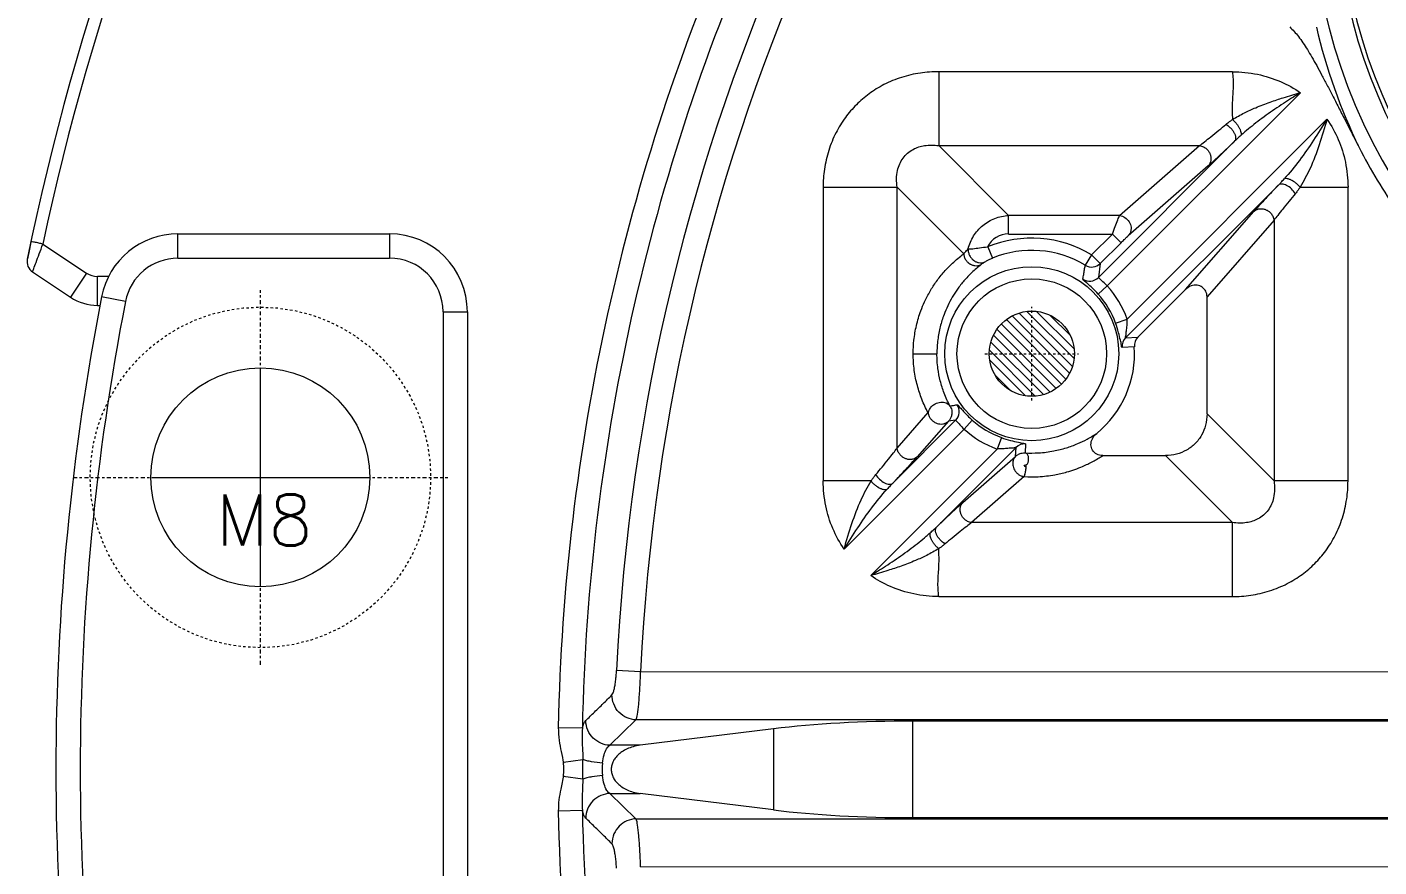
# Model space of a CAD drawing. Header units: millimetres. Extents: x 2432 to 4206, y 1282 to 1824.
# Drawn here: x 2700.6 to 2756.2, y 1562.5 to 1597 of the extents above; entities that cross this region are included whole.
import ezdxf

# ---------------------------------------------------------------- set-up
doc = ezdxf.new("R2010")
doc.units = ezdxf.units.MM
doc.linetypes.add('CENTER', pattern=[0.6, 0.375, -0.075, 0.075, -0.075])
doc.linetypes.add('HIDDEN', pattern=[0.2, 0.1, -0.1])
for name, color, linetype, lineweight in [('core', 7, 'Continuous', 20), ('insert', 85, 'Continuous', 20), ('screw', 33, 'Continuous', 13)]:
    doc.layers.add(name, color=color, linetype=linetype, lineweight=lineweight)
doc.styles.add('TXT', font='txt.shx', dxfattribs={"bigfont": 'gbcbig.shx'})

# ---------------------------------------------------------------- blocks, each defined once
blk = doc.blocks.new('insert_cir_3.5')
at = {"layer": 'insert'}
h = blk.add_hatch(dxfattribs=at)
h.set_pattern_fill('_ANSI31', color=123, scale=0.0875, angle=90, style=0)
h.set_pattern_definition([(135, (-3527.1127, 221.18007), (-0.196443103, -0.196443103), [])])
h.paths.add_polyline_path([(-1.75, 0, 1), (1.75, 0, 1)])
at = {"layer": 'insert', "color": 1, "linetype": 'CENTER', "ltscale": 0.108846}
for p, q in [((0, -1.925), (0, 1.925)), ((-1.925, 0), (1.925, 0))]:
    blk.add_line(p, q, dxfattribs=at)
at = {"layer": 'insert'}
blk.add_circle((0, 0), 1.75, dxfattribs=at)
blk = doc.blocks.new('screw_m8_i')
at = {"layer": 'screw', "color": 1, "linetype": 'CENTER', "ltscale": 0.435384}
for p, q in [((0, -7.7), (0, 7.7)), ((-7.7, 0), (7.7, 0))]:
    blk.add_line(p, q, dxfattribs=at)
at = {"layer": 'screw', "color": 8, "linetype": 'HIDDEN', "ltscale": 0.435384}
blk.add_circle((0, 0), 7, dxfattribs=at)
at = {"layer": 'screw'}
blk.add_circle((0, 0), 4.5, dxfattribs=at)
at = {"layer": 'screw', "color": 6, "style": 'TXT'}
blk.add_text('M8', height=2.1, dxfattribs=at).set_placement((-1.82, -2.8))

msp = doc.modelspace()

# ---------------------------------------------------------------- linework, layer by layer
at = {"layer": 'core'}
for p, q in [((2738.121, 1595.165), (2738.121, 1592.124)), ((2750.193, 1595.165), (2738.121, 1595.165)), ((2752.99, 1594.3), (2745.048, 1586.359)), ((2745.865, 1584.996), (2754.08, 1593.211)), ((2750.284, 1592.306), (2744.682, 1586.703)), ((2738.121, 1592.124), (2740.994, 1589.251)), ((2738.121, 1592.124), (2748.842, 1592.124)), ((2745.557, 1589.252), (2748.842, 1592.124)), ((2749.197, 1591.294), (2745.912, 1588.421)), ((2745.801, 1584.221), (2752.085, 1590.505)), ((2733.37, 1590.414), (2733.37, 1578.342)), ((2733.37, 1590.414), (2736.411, 1590.414)), ((2736.411, 1579.693), (2736.411, 1590.414)), ((2739.147, 1587.678), (2736.411, 1590.414)), ((2752.976, 1590.414), (2754.945, 1590.414)), ((2754.945, 1578.342), (2754.945, 1590.414)), ((2748.268, 1586.21), (2751.074, 1589.418)), ((2745.557, 1589.252), (2740.994, 1589.252)), ((2740.994, 1588.499), (2740.994, 1589.251)), ((2751.904, 1589.063), (2749.149, 1585.912)), ((2751.904, 1589.063), (2751.904, 1578.342)), ((2706.85, 1587.499), (2706.85, 1588.499)), ((2706.85, 1588.499), (2715.545, 1588.499)), ((2715.545, 1588.499), (2715.545, 1587.499)), ((2740.994, 1588.491), (2745.262, 1588.491)), ((2744.406, 1587.635), (2745.262, 1588.491)), ((2745.262, 1588.491), (2745.617, 1588.136)), ((2701.298, 1588.08), (2703.095, 1586.883)), ((2740.137, 1587.964), (2740.328, 1587.5)), ((2744.761, 1587.28), (2745.617, 1588.136)), ((2706.85, 1587.499), (2715.545, 1587.499)), ((2744.406, 1587.635), (2744.146, 1587.206)), ((2744.406, 1587.635), (2744.761, 1587.28)), ((2744.761, 1587.28), (2744.682, 1586.703)), ((2700.871, 1586.936), (2702.436, 1585.894)), ((2703.095, 1586.883), (2702.436, 1585.894)), ((2703.54, 1585.559), (2703.54, 1586.749)), ((2703.998, 1586.749), (2703.54, 1586.749)), ((2744.675, 1586.024), (2745.048, 1586.359)), ((2748.268, 1586.21), (2746.308, 1584.249)), ((2703.54, 1585.559), (2703.642, 1585.559)), ((2704.691, 1585.72), (2703.71, 1585.911)), ((2749.149, 1581.097), (2749.149, 1585.912)), ((2717.745, 1585.299), (2717.745, 1547.679)), ((2717.745, 1585.299), (2718.745, 1585.299)), ((2718.745, 1585.299), (2718.745, 1547.679)), ((2745.393, 1584.824), (2745.865, 1584.995)), ((2746.162, 1583.86), (2745.655, 1583.831)), ((2745.801, 1584.221), (2746.308, 1584.25)), ((2737.071, 1583.574), (2738.048, 1583.574)), ((2736.411, 1579.693), (2737.686, 1581.151)), ((2738.938, 1581.429), (2738.908, 1581.463)), ((2739.03, 1581.323), (2738.938, 1581.429)), ((2749.149, 1581.097), (2751.904, 1578.342)), ((2738.817, 1580.839), (2736.23, 1578.251)), ((2738.516, 1580.796), (2737.241, 1579.338)), ((2738.817, 1580.838), (2738.516, 1580.796)), ((2739.496, 1580.846), (2739.161, 1580.472)), ((2739.161, 1580.472), (2734.235, 1575.545)), ((2740.696, 1580.127), (2740.525, 1579.655)), ((2735.325, 1574.455), (2740.524, 1579.655)), ((2738.03, 1576.45), (2741.299, 1579.72)), ((2741.279, 1579.352), (2741.3, 1579.72)), ((2741.689, 1579.865), (2741.668, 1579.497)), ((2744.861, 1579.387), (2747.438, 1579.387)), ((2750.193, 1576.631), (2747.438, 1579.387)), ((2739.118, 1577.462), (2741.279, 1579.352)), ((2735.339, 1578.342), (2733.37, 1578.342)), ((2741.634, 1578.522), (2739.473, 1576.631)), ((2754.945, 1578.342), (2751.904, 1578.342)), ((2750.193, 1576.631), (2739.473, 1576.631)), ((2750.193, 1573.591), (2750.193, 1576.631)), ((2738.121, 1573.591), (2750.193, 1573.591)), ((2725.865, 1570.501), (2724.876, 1570.548)), ((2801.491, 1570.445), (2725.865, 1570.501)), ((2725.676, 1568.521), (2724.603, 1567.479)), ((2775.779, 1568.528), (2725.676, 1568.521)), ((2737.059, 1564.504), (2737.059, 1568.474)), ((2775.626, 1568.474), (2737.059, 1568.474)), ((2723.472, 1568.183), (2722.483, 1568.202)), ((2731.324, 1568.155), (2725.847, 1567.479)), ((2731.324, 1568.155), (2731.324, 1564.823)), ((2725.847, 1567.479), (2724.603, 1567.479)), ((2722.692, 1566.779), (2723.494, 1566.892)), ((2723.495, 1566.085), (2722.689, 1566.2)), ((2724.603, 1565.499), (2725.676, 1564.457)), ((2724.603, 1565.499), (2725.847, 1565.499)), ((2731.324, 1564.823), (2725.847, 1565.499)), ((2723.472, 1564.795), (2722.483, 1564.775)), ((2725.676, 1564.457), (2775.779, 1564.45)), ((2737.059, 1564.504), (2775.626, 1564.504)), ((2725.865, 1562.477), (2801.491, 1562.533))]:
    msp.add_line(p, q, dxfattribs=at)
at = {"layer": 'core', "ltscale": 0.248791}
for p, q in [((2710.238, 1574.089), (2710.238, 1582.889)), ((2705.838, 1578.489), (2714.638, 1578.489))]:
    msp.add_line(p, q, dxfattribs=at)
at = {"layer": 'core'}
for points in [[(2749.205, 1591.299), (2749.655, 1591.71), (2750.277, 1592.298)], [(2752.077, 1590.498), (2751.489, 1589.875), (2751.079, 1589.426)], [(2700.804, 1588.172), (2700.74, 1587.865), (2700.658, 1587.469)], [(2744.06, 1586.609), (2744.093, 1586.581), (2744.191, 1586.495)], [(2736.237, 1578.258), (2736.826, 1578.88), (2737.236, 1579.33)], [(2739.11, 1577.457), (2738.659, 1577.046), (2738.038, 1576.458)]]:
    msp.add_lwpolyline(points, dxfattribs=at)
for radius in [3.576, 3.074, 1.75]:
    msp.add_circle((2741.946, 1583.574), radius, dxfattribs=at)
for centre, radius, start, end in [((2803.251, 1566.489), 102.106, 14.82382, 151.07152), ((2803.251, 1566.489), 101.607, 14.8262, 150.88167), ((2803.251, 1566.489), 101.159, 14.89345, 150.74007), ((2803.251, 1566.489), 100.659, 14.89585, 150.80622), ((2809.281, 1566.489), 84.503, 92.75328, 177.24672), ((2809.281, 1566.489), 83.513, 92.75328, 177.24672), ((2776.116, 1602.669), 22.684, 90, 295), ((2776.116, 1602.669), 21.679, 90, 295), ((2776.116, 1602.669), 21.5, 90, 295), ((2803.251, 1566.489), 104.717, 152.11399, 168.44676), ((2803.251, 1566.489), 104.214, 151.98889, 168.04302), ((2809.281, 1566.489), 85.826, 155.42909, 178.86905), ((2809.281, 1566.489), 86.816, 156.21922, 178.86903), ((2776.582, 1602.356), 23.555, 193.1445, 205.9358), ((2776.116, 1602.669), 23.279, 207.13, 214.7411), ((2706.85, 1585.299), 3.2, 90, 168.9592), ((2715.545, 1585.299), 3.2, 0, 90), ((2741.946, 1583.574), 4.748, 58.8009, 112.5308), ((2741.946, 1583.574), 4.246, 58.801, 112.3977), ((2701.147, 1587.355), 0.502, 168.4501, 236.3389), ((2706.85, 1585.299), 2.2, 90, 168.9592), ((2715.545, 1585.299), 2.2, 0, 90), ((2744.406, 1587.637), 0.503, 238.7045, 314.8371), ((2703.54, 1587.552), 0.804, 236.3403, 269.9994), ((2744.327, 1587.059), 0.503, 235.7246, 314.8709), ((2741.946, 1583.574), 4.169, 19.9377, 41.9211), ((2803.251, 1566.489), 101.419, 168.95924, 191.04076), ((2703.54, 1587.552), 1.993, 236.3381, 270.0007), ((2803.251, 1566.489), 100.419, 168.95924, 191.04076), ((2741.946, 1583.574), 3.667, 19.9377, 41.9211), ((2741.946, 1583.574), 4.225, 309.1617, 3.8841), ((2746.157, 1583.866), 0.503, 135.087, 183.9763), ((2746.663, 1583.894), 0.502, 134.9869, 183.8733), ((2738.461, 1581.193), 0.503, 315.129, 34.2754), ((2741.946, 1583.574), 3.667, 228.079, 250.0622), ((2741.946, 1583.574), 4.169, 228.0789, 250.0624), ((2741.654, 1579.363), 0.503, 86.0305, 134.8784), ((2700.433, 1566.49), 23.065, 358.9954, 1.0005), ((2726.726, 1566.487), 2.439, 173.9581, 186.0408), ((2809.281, 1566.489), 86.816, 181.13088, 203.77688), ((2809.281, 1566.489), 85.826, 181.13101, 204.57091)]:
    msp.add_arc(centre, radius, start, end, dxfattribs=at)
for centre, start_param, end_param in [((2737.059, 1566.71), 1.570796, 2.181662), ((2737.059, 1566.267), -2.181662, -1.570796)]:
    msp.add_ellipse(centre, major_axis=(10, 0), ratio=0.176327, start_param=start_param, end_param=end_param, dxfattribs=at)
for points, knots in [([(2752.549, 1597.003), (2752.611, 1596.944), (2752.737, 1596.816), (2752.919, 1596.6), (2753.098, 1596.349), (2753.28, 1596.065), (2753.468, 1595.75), (2753.663, 1595.405), (2753.868, 1595.027), (2754.085, 1594.617), (2754.315, 1594.174), (2754.559, 1593.696), (2754.821, 1593.183), (2755.103, 1592.632), (2755.298, 1592.251), (2755.399, 1592.054)], [0, 0, 0, 0, 0.044833, 0.093893, 0.14761, 0.206363, 0.270274, 0.339455, 0.41428, 0.495157, 0.582283, 0.675798, 0.776088, 0.883894, 1, 1, 1, 1]), ([(2738.121, 1595.165), (2737.868, 1595.165), (2737.35, 1595.128), (2736.59, 1594.952), (2735.878, 1594.659), (2735.255, 1594.274), (2734.721, 1593.816), (2734.261, 1593.281), (2733.873, 1592.651), (2733.579, 1591.934), (2733.406, 1591.175), (2733.37, 1590.662), (2733.37, 1590.414)], [0, 0, 0, 0, 0.101243, 0.207278, 0.311362, 0.408018, 0.499665, 0.591828, 0.689541, 0.794718, 0.900878, 1, 1, 1, 1]), ([(2750.193, 1595.165), (2750.215, 1594.959), (2750.241, 1594.536), (2750.17, 1593.881), (2750.184, 1593.431), (2750.194, 1593.197)], [0, 0, 0, 0, 0.315505, 0.643311, 1, 1, 1, 1]), ([(2750.193, 1595.165), (2750.538, 1595.161), (2751.218, 1595.092), (2752.166, 1594.792), (2752.737, 1594.481), (2752.991, 1594.301)], [0, 0, 0, 0, 0.348557, 0.685295, 1, 1, 1, 1]), ([(2750.194, 1593.197), (2750.353, 1593.296), (2750.668, 1593.47), (2751.188, 1593.704), (2751.721, 1593.913), (2752.337, 1594.111), (2752.753, 1594.243), (2752.991, 1594.301)], [0, 0, 0, 0, 0.187166, 0.356891, 0.566604, 0.756146, 1, 1, 1, 1]), ([(2752.991, 1594.301), (2752.896, 1594.242), (2752.691, 1594.114), (2752.368, 1593.908), (2752.022, 1593.679), (2751.669, 1593.436), (2751.327, 1593.186), (2751.005, 1592.938), (2750.745, 1592.723), (2750.594, 1592.591), (2750.539, 1592.543)], [0, 0, 0, 0, 0.111155, 0.240043, 0.379882, 0.523735, 0.665213, 0.800655, 0.92759, 1, 1, 1, 1]), ([(2748.842, 1592.124), (2748.909, 1592.175), (2749.065, 1592.296), (2749.331, 1592.509), (2749.626, 1592.749), (2749.833, 1592.92), (2749.929, 1592.999)], [0, 0, 0, 0, 0.181497, 0.423409, 0.732055, 1, 1, 1, 1]), ([(2749.929, 1592.999), (2749.956, 1593.021), (2750.012, 1593.066), (2750.1, 1593.132), (2750.162, 1593.175), (2750.194, 1593.197)], [0, 0, 0, 0, 0.31698, 0.650409, 1, 1, 1, 1]), ([(2749.929, 1592.999), (2749.978, 1592.971), (2750.063, 1592.909), (2750.167, 1592.802), (2750.231, 1592.712), (2750.27, 1592.643), (2750.292, 1592.595), (2750.309, 1592.549), (2750.324, 1592.488), (2750.332, 1592.412), (2750.313, 1592.343), (2750.291, 1592.313), (2750.284, 1592.306)], [0, 0, 0, 0, 0.198285, 0.367555, 0.519436, 0.586045, 0.645883, 0.702663, 0.759408, 0.868419, 0.967421, 1, 1, 1, 1]), ([(2750.193, 1593.197), (2750.218, 1593.178), (2750.273, 1593.13), (2750.349, 1593.047), (2750.409, 1592.967), (2750.45, 1592.903), (2750.475, 1592.858), (2750.497, 1592.814), (2750.522, 1592.755), (2750.545, 1592.682), (2750.554, 1592.605), (2750.546, 1592.559), (2750.54, 1592.543)], [0, 0, 0, 0, 0.119505, 0.282782, 0.437418, 0.508343, 0.573977, 0.637283, 0.700785, 0.823371, 0.931847, 1, 1, 1, 1]), ([(2754.08, 1593.211), (2753.897, 1592.921), (2753.535, 1592.347), (2752.963, 1591.518), (2752.542, 1591.004), (2752.322, 1590.76)], [0, 0, 0, 0, 0.340407, 0.674077, 1, 1, 1, 1]), ([(2754.08, 1593.211), (2753.983, 1592.857), (2753.777, 1592.175), (2753.43, 1591.228), (2753.122, 1590.667), (2752.976, 1590.414)], [0, 0, 0, 0, 0.365064, 0.709384, 1, 1, 1, 1]), ([(2754.08, 1593.211), (2754.263, 1592.949), (2754.579, 1592.38), (2754.873, 1591.429), (2754.939, 1590.758), (2754.945, 1590.414)], [0, 0, 0, 0, 0.323638, 0.651849, 1, 1, 1, 1]), ([(2736.411, 1590.414), (2736.378, 1590.642), (2736.377, 1591.069), (2736.619, 1591.636), (2737.038, 1591.996), (2737.564, 1592.16), (2737.929, 1592.152), (2738.121, 1592.124)], [0, 0, 0, 0, 0.240021, 0.434939, 0.625378, 0.797411, 1, 1, 1, 1]), ([(2749.197, 1591.294), (2749.29, 1591.375), (2749.502, 1591.568), (2749.865, 1591.906), (2750.134, 1592.162), (2750.284, 1592.306)], [0, 0, 0, 0, 0.249056, 0.579338, 1, 1, 1, 1]), ([(2750.54, 1592.543), (2750.518, 1592.523), (2750.431, 1592.446), (2750.346, 1592.366), (2750.284, 1592.306)], [0, 0, 0, 0, 0.253463, 1, 1, 1, 1]), ([(2748.842, 1592.124), (2748.898, 1592.118), (2749, 1592.086), (2749.125, 1592.003), (2749.201, 1591.918), (2749.246, 1591.847), (2749.271, 1591.795), (2749.291, 1591.74), (2749.304, 1591.692), (2749.308, 1591.661), (2749.31, 1591.649)], [0, 0, 0, 0, 0.237468, 0.437867, 0.623975, 0.709552, 0.789446, 0.86869, 0.95218, 1, 1, 1, 1]), ([(2749.31, 1591.649), (2749.313, 1591.619), (2749.315, 1591.543), (2749.287, 1591.416), (2749.234, 1591.332), (2749.197, 1591.294)], [0, 0, 0, 0, 0.241815, 0.589219, 1, 1, 1, 1]), ([(2752.085, 1590.505), (2751.939, 1590.353), (2751.681, 1590.081), (2751.343, 1589.719), (2751.152, 1589.508), (2751.074, 1589.418)], [0, 0, 0, 0, 0.425616, 0.758498, 1, 1, 1, 1]), ([(2752.085, 1590.505), (2752.121, 1590.541), (2752.201, 1590.626), (2752.279, 1590.711), (2752.322, 1590.76)], [0, 0, 0, 0, 0.436499, 1, 1, 1, 1]), ([(2752.779, 1590.15), (2752.737, 1590.222), (2752.631, 1590.354), (2752.439, 1590.493), (2752.248, 1590.564), (2752.121, 1590.538), (2752.085, 1590.505)], [0, 0, 0, 0, 0.293762, 0.588935, 0.828753, 1, 1, 1, 1]), ([(2752.976, 1590.414), (2752.945, 1590.454), (2752.895, 1590.507), (2752.826, 1590.568), (2752.778, 1590.606), (2752.737, 1590.635), (2752.706, 1590.655), (2752.683, 1590.669), (2752.66, 1590.683), (2752.629, 1590.7), (2752.589, 1590.72), (2752.54, 1590.74), (2752.477, 1590.761), (2752.403, 1590.775), (2752.346, 1590.769), (2752.322, 1590.76)], [0, 0, 0, 0, 0.196827, 0.279981, 0.359956, 0.435456, 0.471241, 0.505612, 0.539528, 0.573895, 0.643374, 0.712685, 0.78025, 0.903502, 1, 1, 1, 1]), ([(2752.779, 1590.15), (2752.693, 1590.047), (2752.52, 1589.836), (2752.279, 1589.54), (2752.072, 1589.281), (2751.954, 1589.129), (2751.904, 1589.063)], [0, 0, 0, 0, 0.288368, 0.585408, 0.822001, 1, 1, 1, 1]), ([(2752.976, 1590.414), (2752.954, 1590.383), (2752.911, 1590.321), (2752.846, 1590.233), (2752.801, 1590.177), (2752.779, 1590.15)], [0, 0, 0, 0, 0.347898, 0.681481, 1, 1, 1, 1]), ([(2751.074, 1589.418), (2751.111, 1589.454), (2751.196, 1589.508), (2751.322, 1589.536), (2751.398, 1589.534), (2751.429, 1589.53)], [0, 0, 0, 0, 0.41078, 0.758185, 1, 1, 1, 1]), ([(2751.429, 1589.53), (2751.44, 1589.529), (2751.471, 1589.524), (2751.52, 1589.512), (2751.574, 1589.492), (2751.627, 1589.466), (2751.698, 1589.422), (2751.782, 1589.345), (2751.866, 1589.221), (2751.897, 1589.119), (2751.904, 1589.063)], [0, 0, 0, 0, 0.04782, 0.131309, 0.210553, 0.290447, 0.376024, 0.562131, 0.76253, 1, 1, 1, 1]), ([(2739.332, 1587.883), (2739.376, 1588.068), (2739.527, 1588.428), (2739.912, 1588.866), (2740.416, 1589.163), (2740.801, 1589.243), (2740.994, 1589.251)], [0, 0, 0, 0, 0.249302, 0.498113, 0.747617, 1, 1, 1, 1]), ([(2745.262, 1588.491), (2745.303, 1588.596), (2745.374, 1588.794), (2745.472, 1589.047), (2745.529, 1589.197), (2745.557, 1589.252)], [0, 0, 0, 0, 0.41282, 0.772744, 1, 1, 1, 1]), ([(2745.557, 1589.252), (2745.635, 1589.242), (2745.79, 1589.183), (2745.96, 1589.009), (2746.016, 1588.854), (2746.025, 1588.777)], [0, 0, 0, 0, 0.329824, 0.675242, 1, 1, 1, 1]), ([(2745.617, 1588.136), (2745.658, 1588.178), (2745.733, 1588.252), (2745.831, 1588.347), (2745.888, 1588.4), (2745.912, 1588.421)], [0, 0, 0, 0, 0.428927, 0.767307, 1, 1, 1, 1]), ([(2746.025, 1588.777), (2746.03, 1588.734), (2746.029, 1588.647), (2745.991, 1588.522), (2745.941, 1588.451), (2745.912, 1588.421)], [0, 0, 0, 0, 0.337224, 0.674216, 1, 1, 1, 1]), ([(2701.298, 1588.08), (2701.243, 1588.091), (2701.13, 1588.112), (2700.972, 1588.163), (2700.883, 1588.155), (2700.807, 1588.187), (2700.804, 1588.172)], [0, 0, 0, 0, 0.338104, 0.698306, 0.905652, 1, 1, 1, 1]), ([(2700.871, 1586.936), (2700.886, 1586.981), (2700.936, 1587.111), (2701.028, 1587.356), (2701.15, 1587.694), (2701.247, 1587.943), (2701.298, 1588.08)], [0, 0, 0, 0, 0.117179, 0.343159, 0.642207, 1, 1, 1, 1]), ([(2739.147, 1587.678), (2739.165, 1587.701), (2739.203, 1587.747), (2739.265, 1587.816), (2739.309, 1587.86), (2739.332, 1587.883)], [0, 0, 0, 0, 0.319187, 0.652972, 1, 1, 1, 1]), ([(2739.332, 1587.883), (2739.329, 1587.833), (2739.337, 1587.735), (2739.379, 1587.623), (2739.424, 1587.546), (2739.462, 1587.496), (2739.497, 1587.459), (2739.525, 1587.433), (2739.547, 1587.415), (2739.569, 1587.399), (2739.6, 1587.378), (2739.643, 1587.354), (2739.699, 1587.331), (2739.779, 1587.309), (2739.889, 1587.303), (2739.976, 1587.326), (2740.017, 1587.346)], [0, 0, 0, 0, 0.144993, 0.279407, 0.343625, 0.404837, 0.46259, 0.490089, 0.51664, 0.543065, 0.570174, 0.626271, 0.684591, 0.744689, 0.867897, 1, 1, 1, 1]), ([(2739.334, 1587.882), (2739.396, 1587.871), (2739.554, 1587.889), (2739.816, 1587.925), (2740.019, 1587.954), (2740.129, 1587.964)], [0, 0, 0, 0, 0.233709, 0.584451, 1, 1, 1, 1]), ([(2737.071, 1583.574), (2737.069, 1583.759), (2737.094, 1584.148), (2737.193, 1584.741), (2737.352, 1585.265), (2737.547, 1585.737), (2737.758, 1586.141), (2738.028, 1586.557), (2738.333, 1586.939), (2738.704, 1587.324), (2738.987, 1587.554), (2739.147, 1587.678)], [0, 0, 0, 0, 0.116612, 0.244504, 0.377715, 0.459973, 0.56533, 0.664272, 0.771322, 0.872536, 1, 1, 1, 1]), ([(2739.869, 1587.241), (2739.734, 1587.138), (2739.484, 1586.924), (2739.158, 1586.58), (2738.892, 1586.238), (2738.671, 1585.894), (2738.487, 1585.546), (2738.316, 1585.142), (2738.172, 1584.679), (2738.071, 1584.14), (2738.047, 1583.767), (2738.048, 1583.574)], [0, 0, 0, 0, 0.120703, 0.23215, 0.334722, 0.426379, 0.521143, 0.613155, 0.735998, 0.863597, 1, 1, 1, 1]), ([(2739.147, 1587.678), (2739.149, 1587.647), (2739.162, 1587.571), (2739.2, 1587.478), (2739.249, 1587.403), (2739.29, 1587.354), (2739.327, 1587.319), (2739.357, 1587.295), (2739.379, 1587.279), (2739.403, 1587.263), (2739.436, 1587.244), (2739.481, 1587.223), (2739.539, 1587.204), (2739.624, 1587.188), (2739.738, 1587.189), (2739.827, 1587.219), (2739.869, 1587.241)], [0, 0, 0, 0, 0.09305, 0.233228, 0.300092, 0.363876, 0.424175, 0.452949, 0.480777, 0.508525, 0.53705, 0.596295, 0.65824, 0.722491, 0.855604, 1, 1, 1, 1]), ([(2740.017, 1587.346), (2739.977, 1587.319), (2739.927, 1587.285), (2739.879, 1587.249), (2739.869, 1587.241)], [0, 0, 0, 0, 0.804799, 1, 1, 1, 1]), ([(2740.017, 1587.346), (2740.04, 1587.36), (2740.097, 1587.392), (2740.2, 1587.445), (2740.282, 1587.481), (2740.328, 1587.5)], [0, 0, 0, 0, 0.229725, 0.563845, 1, 1, 1, 1]), ([(2744.044, 1586.644), (2744.058, 1586.706), (2744.086, 1586.831), (2744.104, 1587.021), (2744.131, 1587.146), (2744.145, 1587.207)], [0, 0, 0, 0, 0.330115, 0.66951, 1, 1, 1, 1]), ([(2744.675, 1586.024), (2744.598, 1586.11), (2744.456, 1586.261), (2744.247, 1586.44), (2744.132, 1586.565), (2744.046, 1586.619), (2744.044, 1586.644)], [0, 0, 0, 0, 0.390156, 0.706068, 0.916082, 1, 1, 1, 1]), ([(2745.048, 1586.359), (2744.989, 1586.416), (2744.888, 1586.521), (2744.759, 1586.62), (2744.705, 1586.697), (2744.682, 1586.703)], [0, 0, 0, 0, 0.492508, 0.854116, 1, 1, 1, 1]), ([(2749.149, 1585.912), (2749.149, 1585.989), (2749.116, 1586.143), (2748.963, 1586.321), (2748.737, 1586.404), (2748.483, 1586.372), (2748.333, 1586.274), (2748.268, 1586.21)], [0, 0, 0, 0, 0.19314, 0.378054, 0.566158, 0.77139, 1, 1, 1, 1]), ([(2745.801, 1584.221), (2745.787, 1584.217), (2745.824, 1584.324), (2745.816, 1584.393), (2745.852, 1584.587), (2745.866, 1584.779), (2745.866, 1584.928), (2745.865, 1584.996)], [0, 0, 0, 0, 0.054406, 0.232357, 0.430743, 0.739345, 1, 1, 1, 1]), ([(2745.655, 1583.831), (2745.629, 1583.836), (2745.638, 1583.981), (2745.574, 1584.145), (2745.516, 1584.472), (2745.44, 1584.697), (2745.393, 1584.824)], [0, 0, 0, 0, 0.078209, 0.297117, 0.604417, 1, 1, 1, 1]), ([(2737.686, 1581.151), (2737.59, 1581.328), (2737.42, 1581.692), (2737.227, 1582.274), (2737.1, 1582.903), (2737.073, 1583.344), (2737.071, 1583.574)], [0, 0, 0, 0, 0.239076, 0.475949, 0.727196, 1, 1, 1, 1]), ([(2738.584, 1581.422), (2738.492, 1581.593), (2738.34, 1581.932), (2738.177, 1582.451), (2738.073, 1582.994), (2738.047, 1583.37), (2738.048, 1583.574)], [0, 0, 0, 0, 0.260428, 0.496527, 0.726535, 1, 1, 1, 1]), ([(2737.686, 1581.151), (2737.698, 1581.199), (2737.739, 1581.292), (2737.833, 1581.42), (2737.922, 1581.486), (2737.971, 1581.512)], [0, 0, 0, 0, 0.310398, 0.643504, 1, 1, 1, 1]), ([(2737.686, 1581.151), (2737.691, 1581.109), (2737.713, 1581.025), (2737.776, 1580.91), (2737.835, 1580.845), (2737.868, 1580.816)], [0, 0, 0, 0, 0.328287, 0.661817, 1, 1, 1, 1]), ([(2737.971, 1581.512), (2738.042, 1581.553), (2738.196, 1581.595), (2738.423, 1581.569), (2738.544, 1581.478), (2738.584, 1581.422)], [0, 0, 0, 0, 0.366165, 0.689813, 1, 1, 1, 1]), ([(2738.663, 1581.151), (2738.663, 1581.105), (2738.65, 1581.015), (2738.597, 1580.894), (2738.545, 1580.826), (2738.516, 1580.796)], [0, 0, 0, 0, 0.354717, 0.679398, 1, 1, 1, 1]), ([(2738.583, 1581.422), (2738.615, 1581.43), (2738.68, 1581.444), (2738.78, 1581.454), (2738.845, 1581.469), (2738.876, 1581.477)], [0, 0, 0, 0, 0.330285, 0.67031, 1, 1, 1, 1]), ([(2738.583, 1581.422), (2738.598, 1581.4), (2738.628, 1581.344), (2738.656, 1581.253), (2738.663, 1581.183), (2738.663, 1581.151)], [0, 0, 0, 0, 0.274145, 0.662123, 1, 1, 1, 1]), ([(2738.877, 1581.477), (2738.896, 1581.48), (2738.943, 1581.405), (2739.027, 1581.329), (2739.151, 1581.183), (2739.307, 1581.023), (2739.43, 1580.905), (2739.496, 1580.846)], [0, 0, 0, 0, 0.06601, 0.235984, 0.426573, 0.696593, 1, 1, 1, 1]), ([(2749.149, 1581.097), (2749.149, 1580.943), (2749.111, 1580.637), (2748.941, 1580.217), (2748.761, 1579.98), (2748.658, 1579.877)], [0, 0, 0, 0, 0.34439, 0.676695, 1, 1, 1, 1]), ([(2737.868, 1580.816), (2737.895, 1580.792), (2737.955, 1580.749), (2738.055, 1580.704), (2738.126, 1580.688), (2738.161, 1580.684)], [0, 0, 0, 0, 0.337455, 0.671736, 1, 1, 1, 1]), ([(2738.161, 1580.684), (2738.205, 1580.679), (2738.292, 1580.68), (2738.416, 1580.718), (2738.486, 1580.767), (2738.516, 1580.796)], [0, 0, 0, 0, 0.343212, 0.675448, 1, 1, 1, 1]), ([(2738.817, 1580.839), (2738.824, 1580.815), (2738.899, 1580.762), (2738.999, 1580.633), (2739.104, 1580.532), (2739.161, 1580.472)], [0, 0, 0, 0, 0.144206, 0.504663, 1, 1, 1, 1]), ([(2740.696, 1580.127), (2740.82, 1580.082), (2741.05, 1580.007), (2741.364, 1579.944), (2741.557, 1579.89), (2741.671, 1579.887), (2741.689, 1579.865)], [0, 0, 0, 0, 0.383817, 0.711023, 0.916662, 1, 1, 1, 1]), ([(2741.668, 1579.497), (2741.856, 1579.487), (2742.251, 1579.487), (2742.822, 1579.558), (2743.358, 1579.692), (2743.815, 1579.86), (2744.232, 1580.061), (2744.487, 1580.213), (2744.614, 1580.298)], [0, 0, 0, 0, 0.18152, 0.381118, 0.553766, 0.714146, 0.851524, 1, 1, 1, 1]), ([(2744.861, 1579.387), (2744.776, 1579.387), (2744.61, 1579.422), (2744.422, 1579.593), (2744.357, 1579.838), (2744.424, 1580.096), (2744.541, 1580.238), (2744.614, 1580.298)], [0, 0, 0, 0, 0.2006, 0.387754, 0.575318, 0.774992, 1, 1, 1, 1]), ([(2735.536, 1578.606), (2735.622, 1578.709), (2735.795, 1578.919), (2736.036, 1579.216), (2736.243, 1579.475), (2736.361, 1579.627), (2736.411, 1579.693)], [0, 0, 0, 0, 0.288368, 0.585408, 0.822001, 1, 1, 1, 1]), ([(2736.886, 1579.226), (2736.875, 1579.227), (2736.844, 1579.232), (2736.795, 1579.244), (2736.741, 1579.264), (2736.688, 1579.29), (2736.617, 1579.334), (2736.533, 1579.41), (2736.449, 1579.535), (2736.418, 1579.637), (2736.411, 1579.693)], [0, 0, 0, 0, 0.04782, 0.131309, 0.210553, 0.290447, 0.376024, 0.562131, 0.76253, 1, 1, 1, 1]), ([(2741.299, 1579.72), (2741.295, 1579.732), (2741.217, 1579.69), (2741.127, 1579.703), (2740.952, 1579.675), (2740.752, 1579.665), (2740.604, 1579.659), (2740.524, 1579.655)], [0, 0, 0, 0, 0.05297, 0.215861, 0.430709, 0.693542, 1, 1, 1, 1]), ([(2741.279, 1579.352), (2741.314, 1579.387), (2741.397, 1579.449), (2741.535, 1579.495), (2741.627, 1579.5), (2741.668, 1579.497)], [0, 0, 0, 0, 0.354127, 0.713203, 1, 1, 1, 1]), ([(2741.634, 1578.997), (2741.676, 1578.997), (2741.747, 1579.005), (2741.785, 1579.076), (2741.805, 1579.128), (2741.814, 1579.187), (2741.817, 1579.251), (2741.813, 1579.316), (2741.801, 1579.379), (2741.778, 1579.437), (2741.733, 1579.482), (2741.69, 1579.494), (2741.668, 1579.497)], [0, 0, 0, 0, 0.1875, 0.264353, 0.345599, 0.433871, 0.528656, 0.627282, 0.723978, 0.813412, 0.899548, 1, 1, 1, 1]), ([(2741.634, 1578.522), (2741.826, 1578.506), (2742.247, 1578.51), (2742.835, 1578.576), (2743.447, 1578.716), (2743.97, 1578.904), (2744.459, 1579.139), (2744.728, 1579.3), (2744.861, 1579.387)], [0, 0, 0, 0, 0.170152, 0.370803, 0.521181, 0.723856, 0.859763, 1, 1, 1, 1]), ([(2748.658, 1579.877), (2748.556, 1579.775), (2748.318, 1579.594), (2747.898, 1579.424), (2747.593, 1579.387), (2747.438, 1579.387)], [0, 0, 0, 0, 0.32343, 0.655733, 1, 1, 1, 1]), ([(2736.23, 1578.251), (2736.375, 1578.403), (2736.634, 1578.675), (2736.971, 1579.037), (2737.162, 1579.248), (2737.241, 1579.338)], [0, 0, 0, 0, 0.425616, 0.758498, 1, 1, 1, 1]), ([(2737.241, 1579.338), (2737.203, 1579.302), (2737.119, 1579.248), (2736.992, 1579.22), (2736.917, 1579.222), (2736.886, 1579.226)], [0, 0, 0, 0, 0.41078, 0.758185, 1, 1, 1, 1]), ([(2741.279, 1579.352), (2741.251, 1579.323), (2741.203, 1579.255), (2741.163, 1579.131), (2741.161, 1579.041), (2741.166, 1578.997)], [0, 0, 0, 0, 0.308497, 0.648507, 1, 1, 1, 1]), ([(2741.166, 1578.997), (2741.171, 1578.961), (2741.187, 1578.891), (2741.232, 1578.791), (2741.275, 1578.731), (2741.299, 1578.704)], [0, 0, 0, 0, 0.328264, 0.662545, 1, 1, 1, 1]), ([(2741.634, 1578.522), (2741.645, 1578.544), (2741.664, 1578.597), (2741.686, 1578.687), (2741.691, 1578.786), (2741.744, 1578.91), (2741.631, 1578.954), (2741.634, 1578.997)], [0, 0, 0, 0, 0.143057, 0.331702, 0.539562, 0.747782, 1, 1, 1, 1]), ([(2741.634, 1578.522), (2741.64, 1578.532), (2741.658, 1578.576), (2741.681, 1578.668), (2741.702, 1578.795), (2741.713, 1578.908), (2741.718, 1578.976), (2741.719, 1578.997)], [0, 0, 0, 0, 0.072488, 0.296791, 0.579991, 0.87099, 1, 1, 1, 1]), ([(2734.234, 1575.545), (2734.051, 1575.807), (2733.736, 1576.376), (2733.441, 1577.327), (2733.376, 1577.998), (2733.37, 1578.342)], [0, 0, 0, 0, 0.323638, 0.651849, 1, 1, 1, 1]), ([(2734.234, 1575.545), (2734.331, 1575.899), (2734.538, 1576.581), (2734.885, 1577.528), (2735.193, 1578.089), (2735.339, 1578.342)], [0, 0, 0, 0, 0.365068, 0.709387, 1, 1, 1, 1]), ([(2735.339, 1578.342), (2735.36, 1578.373), (2735.404, 1578.435), (2735.469, 1578.523), (2735.514, 1578.579), (2735.536, 1578.606)], [0, 0, 0, 0, 0.347898, 0.681481, 1, 1, 1, 1]), ([(2735.339, 1578.342), (2735.37, 1578.302), (2735.419, 1578.249), (2735.489, 1578.188), (2735.537, 1578.15), (2735.577, 1578.121), (2735.609, 1578.101), (2735.631, 1578.086), (2735.654, 1578.073), (2735.685, 1578.056), (2735.725, 1578.036), (2735.774, 1578.016), (2735.838, 1577.995), (2735.911, 1577.981), (2735.969, 1577.987), (2735.992, 1577.996)], [0, 0, 0, 0, 0.196827, 0.279981, 0.359956, 0.435456, 0.471241, 0.505612, 0.539528, 0.573895, 0.643374, 0.712685, 0.78025, 0.903502, 1, 1, 1, 1]), ([(2735.536, 1578.606), (2735.577, 1578.534), (2735.684, 1578.402), (2735.876, 1578.263), (2736.067, 1578.192), (2736.193, 1578.218), (2736.229, 1578.251)], [0, 0, 0, 0, 0.293762, 0.588935, 0.828753, 1, 1, 1, 1]), ([(2741.299, 1578.704), (2741.327, 1578.671), (2741.39, 1578.614), (2741.504, 1578.55), (2741.589, 1578.527), (2741.634, 1578.522)], [0, 0, 0, 0, 0.329222, 0.65433, 1, 1, 1, 1]), ([(2750.193, 1573.591), (2750.446, 1573.591), (2750.964, 1573.628), (2751.725, 1573.804), (2752.436, 1574.097), (2753.06, 1574.482), (2753.594, 1574.94), (2754.053, 1575.475), (2754.442, 1576.105), (2754.736, 1576.822), (2754.908, 1577.581), (2754.945, 1578.094), (2754.945, 1578.342)], [0, 0, 0, 0, 0.101243, 0.207278, 0.311362, 0.408018, 0.499665, 0.591828, 0.689541, 0.794718, 0.900878, 1, 1, 1, 1]), ([(2751.904, 1578.342), (2751.936, 1578.114), (2751.937, 1577.687), (2751.696, 1577.12), (2751.276, 1576.759), (2750.75, 1576.596), (2750.385, 1576.604), (2750.193, 1576.631)], [0, 0, 0, 0, 0.240015, 0.434935, 0.625375, 0.797409, 1, 1, 1, 1]), ([(2734.235, 1575.545), (2734.418, 1575.835), (2734.78, 1576.409), (2735.352, 1577.238), (2735.773, 1577.752), (2735.992, 1577.996)], [0, 0, 0, 0, 0.340407, 0.674077, 1, 1, 1, 1]), ([(2736.23, 1578.251), (2736.194, 1578.214), (2736.114, 1578.13), (2736.036, 1578.044), (2735.992, 1577.996)], [0, 0, 0, 0, 0.436499, 1, 1, 1, 1]), ([(2739.118, 1577.462), (2739.025, 1577.381), (2738.812, 1577.188), (2738.45, 1576.85), (2738.181, 1576.594), (2738.03, 1576.45)], [0, 0, 0, 0, 0.249056, 0.579338, 1, 1, 1, 1]), ([(2739.005, 1577.107), (2739.001, 1577.137), (2739, 1577.213), (2739.028, 1577.34), (2739.081, 1577.424), (2739.118, 1577.462)], [0, 0, 0, 0, 0.241815, 0.589219, 1, 1, 1, 1]), ([(2739.473, 1576.631), (2739.405, 1576.581), (2739.25, 1576.46), (2738.984, 1576.247), (2738.688, 1576.007), (2738.481, 1575.836), (2738.385, 1575.757)], [0, 0, 0, 0, 0.181497, 0.423409, 0.732055, 1, 1, 1, 1]), ([(2739.473, 1576.631), (2739.416, 1576.638), (2739.314, 1576.67), (2739.19, 1576.753), (2739.114, 1576.838), (2739.069, 1576.909), (2739.043, 1576.961), (2739.023, 1577.016), (2739.011, 1577.064), (2739.006, 1577.095), (2739.005, 1577.107)], [0, 0, 0, 0, 0.237468, 0.437867, 0.623975, 0.709552, 0.789446, 0.86869, 0.95218, 1, 1, 1, 1]), ([(2735.324, 1574.455), (2735.419, 1574.514), (2735.624, 1574.642), (2735.946, 1574.848), (2736.293, 1575.077), (2736.645, 1575.32), (2736.988, 1575.57), (2737.309, 1575.818), (2737.569, 1576.033), (2737.721, 1576.165), (2737.775, 1576.213)], [0, 0, 0, 0, 0.111154, 0.24004, 0.379876, 0.523727, 0.665204, 0.800647, 0.927583, 1, 1, 1, 1]), ([(2738.121, 1575.559), (2738.097, 1575.578), (2738.042, 1575.626), (2737.965, 1575.709), (2737.905, 1575.789), (2737.865, 1575.853), (2737.84, 1575.897), (2737.818, 1575.942), (2737.792, 1576.001), (2737.77, 1576.074), (2737.761, 1576.151), (2737.769, 1576.197), (2737.775, 1576.213)], [0, 0, 0, 0, 0.119505, 0.282782, 0.437418, 0.508343, 0.573977, 0.637283, 0.700785, 0.823371, 0.931847, 1, 1, 1, 1]), ([(2737.775, 1576.213), (2737.797, 1576.233), (2737.883, 1576.31), (2737.968, 1576.39), (2738.03, 1576.45)], [0, 0, 0, 0, 0.253463, 1, 1, 1, 1]), ([(2738.385, 1575.757), (2738.336, 1575.785), (2738.251, 1575.847), (2738.148, 1575.954), (2738.083, 1576.044), (2738.045, 1576.113), (2738.023, 1576.161), (2738.006, 1576.207), (2737.99, 1576.268), (2737.983, 1576.344), (2738.002, 1576.413), (2738.024, 1576.443), (2738.03, 1576.45)], [0, 0, 0, 0, 0.198285, 0.367555, 0.519436, 0.586045, 0.645883, 0.702663, 0.759408, 0.868419, 0.967421, 1, 1, 1, 1]), ([(2738.121, 1575.559), (2737.961, 1575.46), (2737.646, 1575.286), (2737.127, 1575.052), (2736.594, 1574.843), (2735.978, 1574.645), (2735.562, 1574.513), (2735.324, 1574.455)], [0, 0, 0, 0, 0.187166, 0.356885, 0.566605, 0.756147, 1, 1, 1, 1]), ([(2738.121, 1573.591), (2738.099, 1573.797), (2738.074, 1574.22), (2738.145, 1574.875), (2738.131, 1575.325), (2738.121, 1575.559)], [0, 0, 0, 0, 0.315463, 0.643268, 1, 1, 1, 1]), ([(2738.385, 1575.757), (2738.358, 1575.735), (2738.302, 1575.69), (2738.214, 1575.624), (2738.153, 1575.581), (2738.121, 1575.559)], [0, 0, 0, 0, 0.317011, 0.650439, 1, 1, 1, 1]), ([(2738.121, 1573.591), (2737.777, 1573.595), (2737.097, 1573.664), (2736.148, 1573.964), (2735.578, 1574.275), (2735.324, 1574.455)], [0, 0, 0, 0, 0.348557, 0.685295, 1, 1, 1, 1]), ([(2724.687, 1569.547), (2724.709, 1569.574), (2724.747, 1569.648), (2724.784, 1569.785), (2724.818, 1569.962), (2724.846, 1570.152), (2724.862, 1570.352), (2724.871, 1570.479), (2724.876, 1570.548)], [0, 0, 0, 0, 0.102811, 0.238979, 0.413887, 0.62805, 0.797793, 1, 1, 1, 1]), ([(2725.676, 1568.521), (2725.712, 1568.588), (2725.745, 1568.81), (2725.798, 1569.224), (2725.839, 1569.814), (2725.857, 1570.258), (2725.865, 1570.501)], [0, 0, 0, 0, 0.113404, 0.330414, 0.634147, 1, 1, 1, 1]), ([(2723.613, 1568.492), (2723.732, 1568.61), (2723.969, 1568.845), (2724.331, 1569.193), (2724.568, 1569.428), (2724.687, 1569.547)], [0, 0, 0, 0, 0.334029, 0.665467, 1, 1, 1, 1]), ([(2725.676, 1568.521), (2725.551, 1568.525), (2725.292, 1568.59), (2724.954, 1568.814), (2724.743, 1569.16), (2724.687, 1569.421), (2724.687, 1569.547)], [0, 0, 0, 0, 0.24142, 0.500004, 0.758586, 1, 1, 1, 1]), ([(2723.472, 1568.183), (2723.485, 1568.229), (2723.511, 1568.312), (2723.556, 1568.417), (2723.593, 1568.472), (2723.613, 1568.492)], [0, 0, 0, 0, 0.423557, 0.756705, 1, 1, 1, 1]), ([(2724.603, 1567.479), (2724.476, 1567.483), (2724.221, 1567.54), (2723.898, 1567.761), (2723.671, 1568.09), (2723.614, 1568.356), (2723.613, 1568.492)], [0, 0, 0, 0, 0.244593, 0.49103, 0.738455, 1, 1, 1, 1]), ([(2722.483, 1568.203), (2722.486, 1568.027), (2722.502, 1567.696), (2722.606, 1567.213), (2722.664, 1566.902), (2722.696, 1566.741)], [0, 0, 0, 0, 0.356697, 0.667808, 1, 1, 1, 1]), ([(2723.472, 1568.183), (2723.461, 1568.057), (2723.454, 1567.788), (2723.477, 1567.358), (2723.488, 1567.055), (2723.495, 1566.893)], [0, 0, 0, 0, 0.294476, 0.622442, 1, 1, 1, 1]), ([(2724.3, 1566.748), (2724.315, 1566.861), (2724.351, 1567.066), (2724.444, 1567.317), (2724.544, 1567.451), (2724.603, 1567.479)], [0, 0, 0, 0, 0.422691, 0.76031, 1, 1, 1, 1]), ([(2725.847, 1567.479), (2725.75, 1567.467), (2725.565, 1567.43), (2725.313, 1567.338), (2725.099, 1567.219), (2724.925, 1567.079), (2724.793, 1566.922), (2724.704, 1566.753), (2724.66, 1566.578), (2724.659, 1566.401), (2724.704, 1566.225), (2724.793, 1566.056), (2724.925, 1565.899), (2725.099, 1565.758), (2725.313, 1565.64), (2725.565, 1565.548), (2725.75, 1565.511), (2725.847, 1565.499)], [0, 0, 0, 0, 0.087903, 0.16713, 0.239199, 0.305425, 0.365829, 0.421624, 0.473827, 0.525624, 0.578292, 0.634272, 0.694674, 0.760756, 0.832778, 0.912047, 1, 1, 1, 1]), ([(2724.3, 1566.748), (2724.15, 1566.755), (2723.933, 1566.78), (2723.665, 1566.837), (2723.546, 1566.872), (2723.495, 1566.893)], [0, 0, 0, 0, 0.549641, 0.79651, 1, 1, 1, 1]), ([(2722.696, 1566.237), (2722.658, 1566.048), (2722.595, 1565.716), (2722.497, 1565.232), (2722.483, 1564.931), (2722.483, 1564.776)], [0, 0, 0, 0, 0.390989, 0.685455, 1, 1, 1, 1]), ([(2723.495, 1566.085), (2723.483, 1565.92), (2723.472, 1565.613), (2723.456, 1565.183), (2723.462, 1564.918), (2723.472, 1564.795)], [0, 0, 0, 0, 0.384806, 0.712697, 1, 1, 1, 1]), ([(2724.3, 1566.23), (2724.155, 1566.223), (2723.94, 1566.199), (2723.672, 1566.144), (2723.549, 1566.107), (2723.495, 1566.085)], [0, 0, 0, 0, 0.532961, 0.785138, 1, 1, 1, 1]), ([(2724.603, 1565.499), (2724.549, 1565.524), (2724.448, 1565.652), (2724.352, 1565.903), (2724.315, 1566.113), (2724.3, 1566.23)], [0, 0, 0, 0, 0.22065, 0.562372, 1, 1, 1, 1]), ([(2724.603, 1565.499), (2724.478, 1565.495), (2724.221, 1565.431), (2723.884, 1565.211), (2723.672, 1564.87), (2723.614, 1564.611), (2723.613, 1564.486)], [0, 0, 0, 0, 0.241537, 0.500009, 0.758476, 1, 1, 1, 1]), ([(2723.613, 1564.486), (2723.593, 1564.506), (2723.556, 1564.561), (2723.511, 1564.666), (2723.485, 1564.748), (2723.472, 1564.795)], [0, 0, 0, 0, 0.243192, 0.576336, 1, 1, 1, 1]), ([(2724.687, 1563.431), (2724.568, 1563.55), (2724.331, 1563.785), (2723.969, 1564.133), (2723.732, 1564.368), (2723.613, 1564.486)], [0, 0, 0, 0, 0.334528, 0.665965, 1, 1, 1, 1]), ([(2725.676, 1564.457), (2725.55, 1564.453), (2725.295, 1564.395), (2724.972, 1564.175), (2724.743, 1563.842), (2724.686, 1563.571), (2724.687, 1563.431)], [0, 0, 0, 0, 0.242671, 0.48712, 0.732711, 1, 1, 1, 1]), ([(2725.865, 1562.477), (2725.857, 1562.714), (2725.84, 1563.142), (2725.801, 1563.721), (2725.748, 1564.141), (2725.717, 1564.38), (2725.676, 1564.457)], [0, 0, 0, 0, 0.356125, 0.646421, 0.869856, 1, 1, 1, 1]), ([(2724.876, 1562.43), (2724.871, 1562.526), (2724.859, 1562.696), (2724.832, 1562.93), (2724.798, 1563.12), (2724.769, 1563.265), (2724.725, 1563.364), (2724.701, 1563.41), (2724.687, 1563.431)], [0, 0, 0, 0, 0.280841, 0.498051, 0.685554, 0.847484, 0.925943, 1, 1, 1, 1])]:
    msp.add_open_spline(points, degree=3, knots=knots, dxfattribs=at)
for points in [[(2740.994, 1588.499), (2740.631, 1588.499), (2740.281, 1588.288), (2740.129, 1587.964)], [(2722.692, 1566.199), (2722.72, 1566.396), (2722.72, 1566.583), (2722.692, 1566.779)]]:
    msp.add_open_spline(points, degree=3, dxfattribs=at)

# ---------------------------------------------------------------- block references
for name, p in [('screw_m8_i', (2710.238, 1578.489)), ('insert_cir_3.5', (2741.946, 1583.574))]:
    msp.add_blockref(name, p, dxfattribs=at)

doc.saveas('drawing.dxf')
